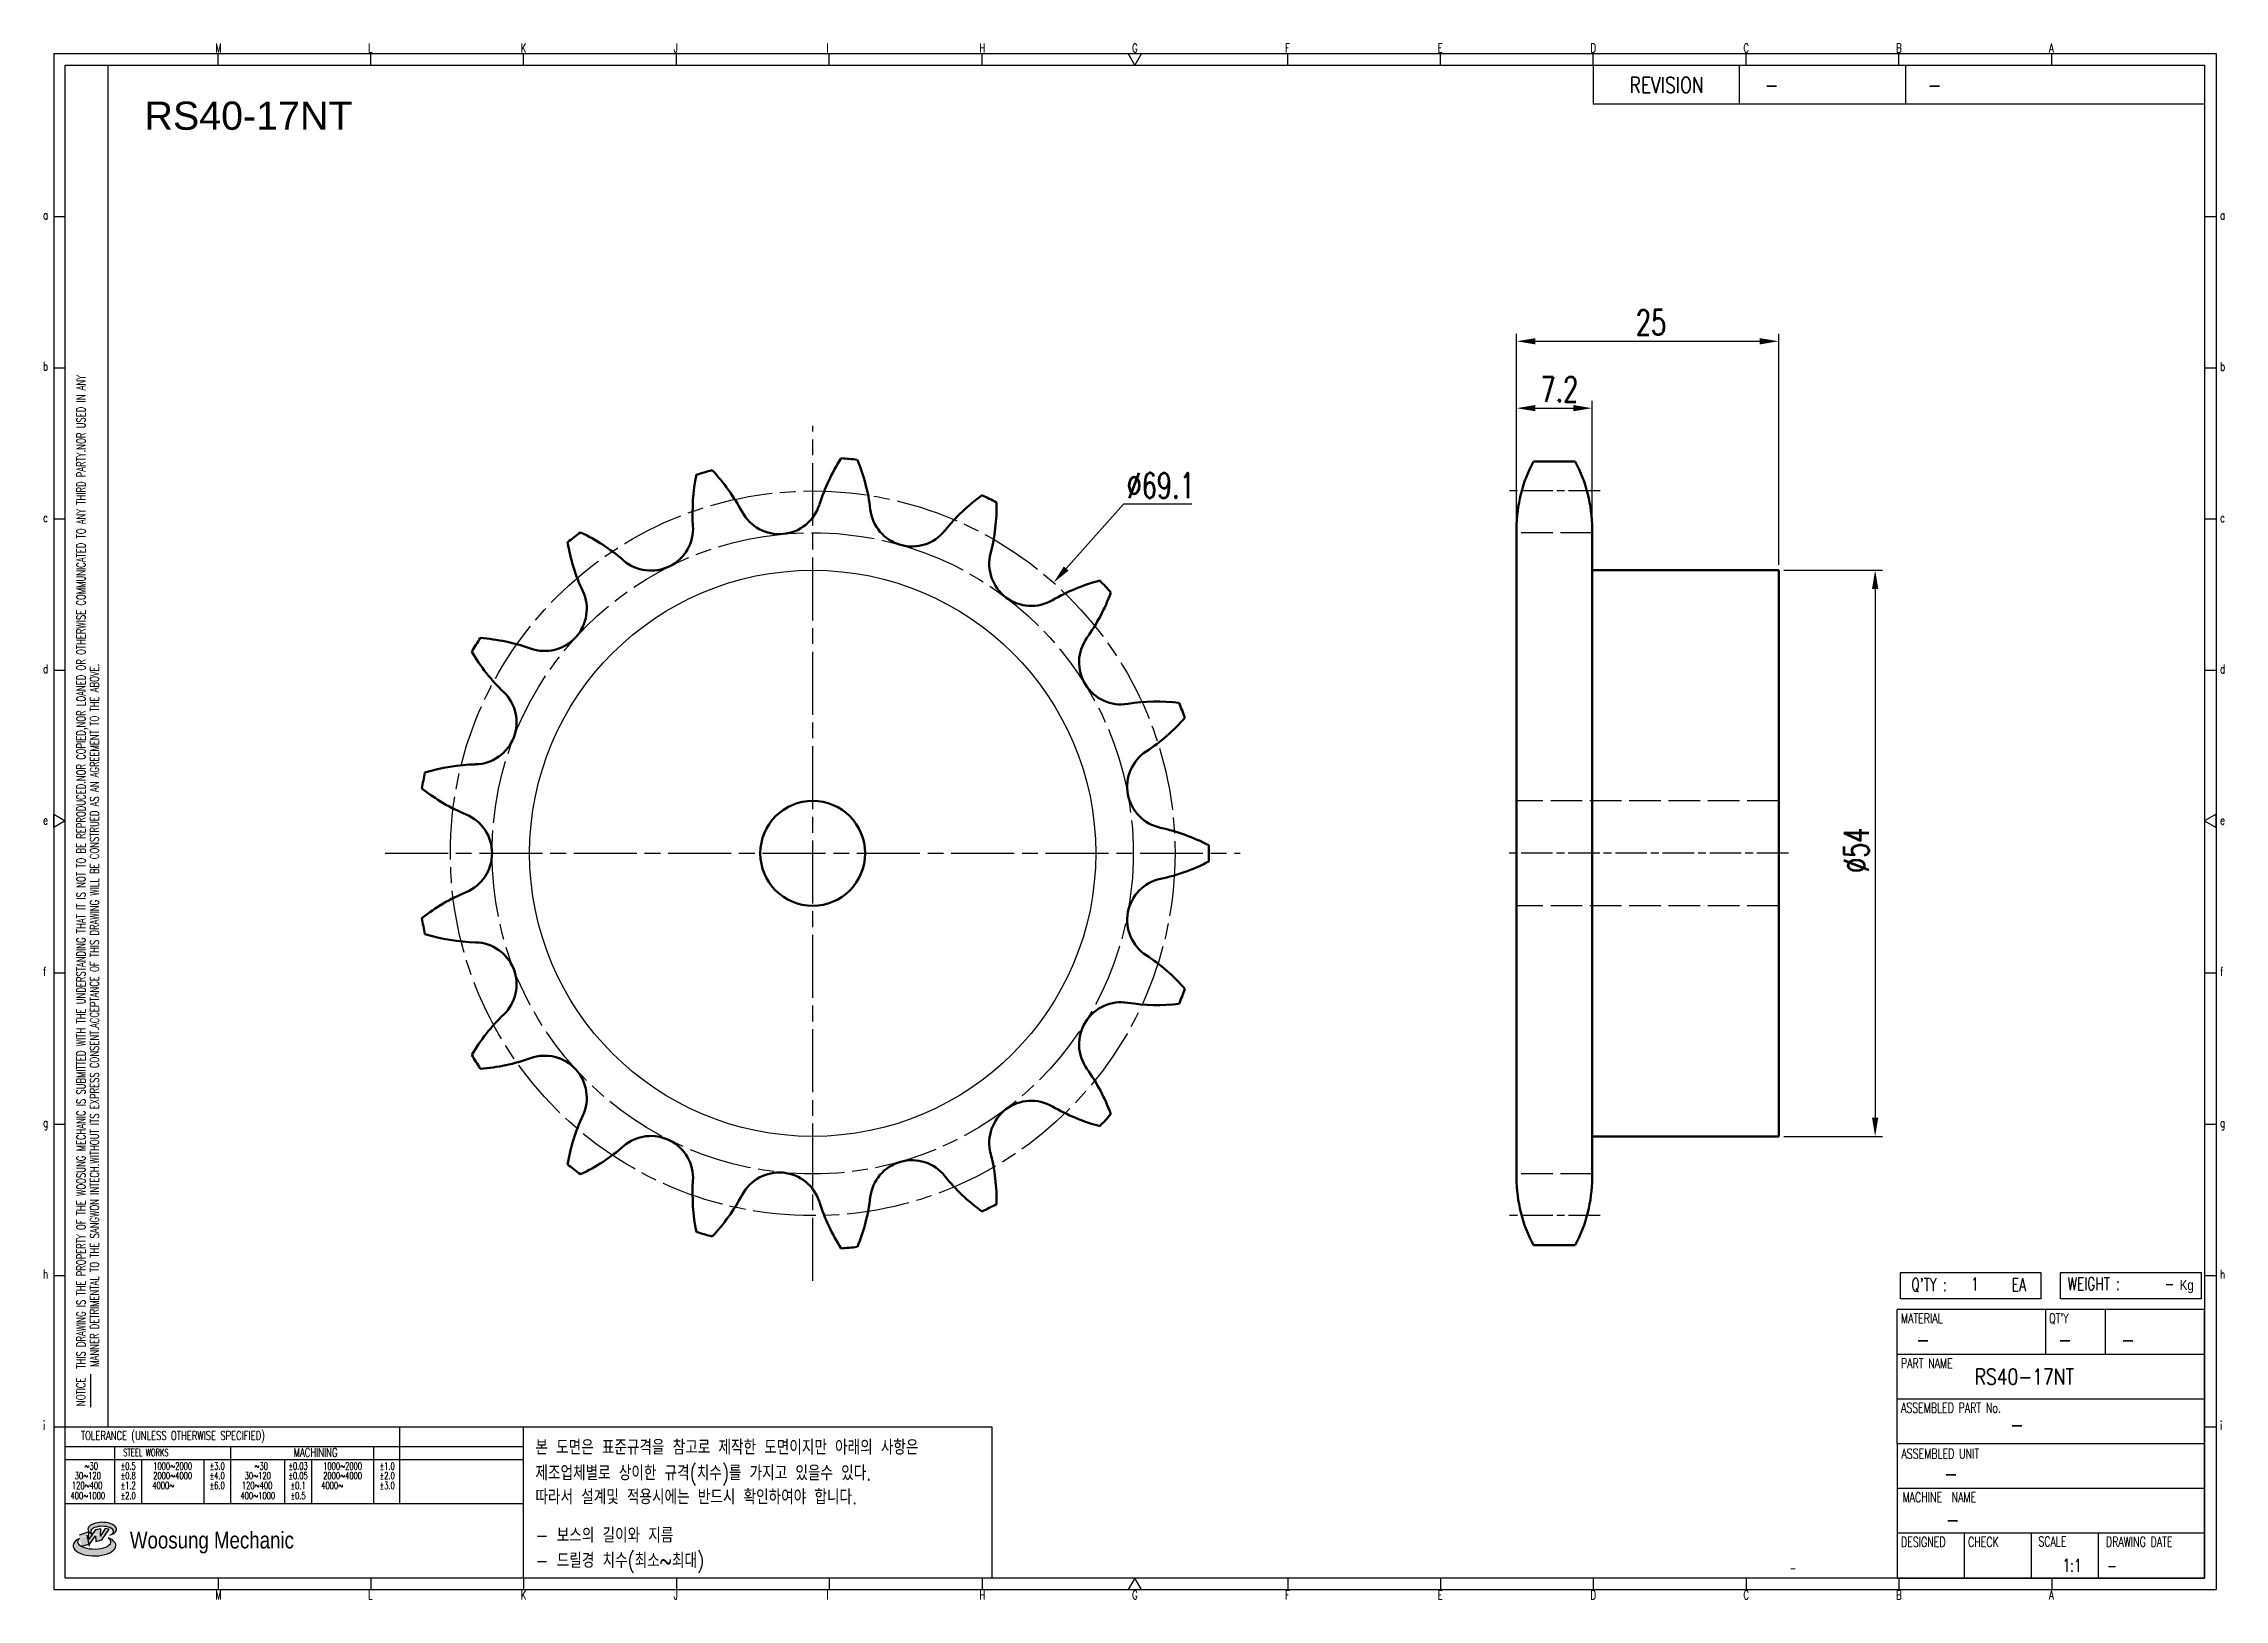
# Model space of a CAD drawing. Header units: millimetres. Extents: x -22171 to -21963, y 1083 to 1232.
import ezdxf
from ezdxf.enums import TextEntityAlignment as Align

# ---------------------------------------------------------------- set-up
doc = ezdxf.new("R2010")
doc.units = ezdxf.units.MM
for name, pattern in [('AM_ISO02W050', [7.5, 6, -1.5]), ('AM_ISO02W050x2', [3.75, 3, -0.75]), ('AM_ISO08W050', [18, 12, -1.5, 3, -1.5]), ('AM_ISO08W050x2', [9, 6, -0.75, 1.5, -0.75])]:
    doc.linetypes.add(name, pattern=pattern)
for name, color, linetype, lineweight in [('AM_0N', 7, 'Continuous', 50), ('AM_3N', 6, 'AM_ISO02W050', 25), ('AM_7', 4, 'AM_ISO08W050', 25), ('AM_7N', 4, 'AM_ISO08W050', 25)]:
    doc.layers.add(name, color=color, linetype=linetype, lineweight=lineweight)
for name, color, linetype in [('S-DIM', 7, 'Continuous'), ('TITLE', 7, 'Continuous'), ('도면레이아웃', 7, 'Continuous')]:
    doc.layers.add(name, color=color, linetype=linetype)
doc.styles.add('HAN', font='ROMANS.shx', dxfattribs={"width": 0.7, "bigfont": 'whgtxt.shx'})
doc.styles.add('HKD_ST2', font='romans.shx', dxfattribs={"width": 0.7, "height": 4, "bigfont": '@extfont2.shx'})
doc.styles.add('HSG', font='SIMPLEX.shx', dxfattribs={"width": 0.7, "bigfont": 'HSG.shx'})
doc.styles.add('ROMANS', font='romans.shx', dxfattribs={"width": 0.7, "bigfont": 'whgtxt.shx'})
doc.styles.add('SLDTEXTSTYLE4', font='arial.ttf', dxfattribs={"width": 0.8})
doc.styles.get("Standard").update_dxf_attribs({"font": 'arial.ttf'})
doc.dimstyles.new('APP3', dxfattribs={"dimtxt": 2.4, "dimasz": 1.8, "dimexe": 0.7, "dimexo": 0.5, "dimgap": 0.6, "dimtad": 1, "dimtoh": 1, "dimdec": 1, "dimrnd": 0.01, "dimzin": 9, "dimdsep": 46, "dimtxsty": 'HSG', "dimcen": 0, "dimclrd": 1, "dimclre": 1, "dimclrt": 256, "dimazin": 2, "dimtp": 1, "dimtm": 1, "dimtfac": 0.5, "dimtdec": 1, "dimtofl": 0, "dimtmove": 0, "dimatfit": 3, "dimfxl": 0, "dimtvp": 1, "dimtolj": 2, "dimlwd": -1, "dimlwe": -1, "dimarcsym": 0})
doc.dimstyles.new('APP3$0', dxfattribs={"dimtxt": 2.4, "dimasz": 1.8, "dimexe": 0.7, "dimexo": 0.5, "dimgap": 0.6, "dimtad": 1, "dimtoh": 1, "dimdec": 1, "dimrnd": 0.01, "dimzin": 9, "dimdsep": 46, "dimtxsty": 'HSG', "dimcen": 0, "dimclrd": 1, "dimclre": 1, "dimclrt": 256, "dimazin": 2, "dimtp": 1, "dimtm": 1, "dimtfac": 0.5, "dimtdec": 1, "dimtofl": 0, "dimtmove": 0, "dimatfit": 3, "dimfxl": 0, "dimtvp": 1, "dimtolj": 2, "dimlwd": -1, "dimlwe": -1, "dimarcsym": 0})

# ---------------------------------------------------------------- blocks, each defined once
blk = doc.blocks.new('SUYWSHJH')
at = {"layer": '도면레이아웃'}
h = blk.add_hatch(color=10, dxfattribs=at)
h.paths.add_polyline_path([(1.544, 35.177), (1.554, 34.966), (1.779, 35.034), (2.054, 35.422), (1.908, 35.446), (1.728, 35.167), (1.741, 35.439), (1.547, 35.405), (1.292, 35.041), (1.295, 35.33), (0.943, 35.208), (1.03, 34.8), (1.336, 34.885)])
edge = h.paths.add_edge_path()
edge.add_ellipse((1.795, 35.421), major_axis=(-0.53, 0), ratio=0.487785, start_angle=122.36065, end_angle=403.39574)
edge.add_line((1.411, 35.244), (1.419, 35.261))
edge.add_ellipse((1.798, 35.344), major_axis=(-0.423, 0), ratio=0.444396, start_angle=131.58977, end_angle=386.19408, ccw=False)
edge = h.paths.add_edge_path()
edge.add_ellipse((1.512, 34.815), major_axis=(-0.793, 0), ratio=0.480113, start_angle=314.67633, end_angle=590.85213)
edge.add_ellipse((1.501, 34.958), major_axis=(-0.62, 0), ratio=0.43311, start_angle=331.7024, end_angle=574.42495, ccw=False)
for p, q in [((0, 90.118), (80.15, 90.118)), ((0, 90.118), (0, 33.191)), ((6.089, 89.693), (6.089, 90.118)), ((11.753, 89.693), (11.753, 90.118)), ((17.418, 89.693), (17.418, 90.118)), ((23.082, 89.693), (23.082, 90.118)), ((28.746, 89.693), (28.746, 90.118)), ((34.411, 89.693), (34.411, 90.118)), ((45.739, 89.693), (45.739, 90.118)), ((51.404, 89.693), (51.404, 90.118)), ((57.068, 89.693), (57.068, 90.118)), ((62.732, 89.693), (62.732, 90.118)), ((68.397, 89.693), (68.397, 90.118)), ((74.061, 89.693), (74.061, 90.118)), ((80.15, 90.118), (80.15, 33.191)), ((0, 84.085), (0.425, 84.085)), ((79.725, 84.085), (80.15, 84.085)), ((0, 78.478), (0.425, 78.478)), ((79.725, 78.478), (80.15, 78.478)), ((0, 72.87), (0.425, 72.87)), ((79.725, 72.87), (80.15, 72.87)), ((0, 67.262), (0.425, 67.262)), ((79.725, 67.262), (80.15, 67.262)), ((0, 56.047), (0.425, 56.047)), ((79.725, 56.047), (80.15, 56.047)), ((0, 50.439), (0.425, 50.439)), ((79.725, 50.439), (80.15, 50.439)), ((0, 44.832), (0.425, 44.832)), ((79.725, 44.832), (80.15, 44.832)), ((1.377, 39.947), (1.377, 41.174)), ((0, 39.224), (0.425, 39.224)), ((79.725, 39.224), (80.15, 39.224)), ((0, 33.191), (80.15, 33.191)), ((6.089, 33.616), (6.089, 33.191)), ((11.753, 33.616), (11.753, 33.191)), ((17.418, 33.616), (17.418, 33.191)), ((23.082, 33.616), (23.082, 33.191)), ((28.746, 33.616), (28.746, 33.191)), ((34.411, 33.616), (34.411, 33.191)), ((45.739, 33.616), (45.739, 33.191)), ((51.404, 33.616), (51.404, 33.191)), ((57.068, 33.616), (57.068, 33.191)), ((62.732, 33.616), (62.732, 33.191)), ((68.397, 33.616), (68.397, 33.191)), ((74.061, 33.616), (74.061, 33.191))]:
    blk.add_line(p, q)
at = {"color": 2}
for p, q in [((2.017, 39.224), (2.017, 89.693)), ((0.425, 39.224), (17.418, 39.224)), ((12.816, 39.224), (12.816, 36.382)), ((17.418, 33.616), (17.418, 39.224)), ((0.425, 38.487), (17.418, 38.487)), ((0.425, 38.012), (17.418, 38.012)), ((2.257, 38.487), (2.257, 36.382)), ((3.257, 38.012), (3.257, 36.382)), ((5.557, 38.012), (5.557, 36.382)), ((6.557, 38.5), (6.557, 36.382)), ((8.557, 38.012), (8.557, 36.382)), ((9.557, 38.026), (9.557, 36.382)), ((11.857, 38.487), (11.857, 36.382)), ((0.425, 36.382), (17.418, 36.382))]:
    blk.add_line(p, q, dxfattribs=at)
at = {"color": 6, "ltscale": 0.5}
for p, q in [((57.068, 89.693), (57.068, 88.246)), ((62.47, 89.693), (62.47, 88.246)), ((68.635, 89.693), (68.635, 88.246)), ((79.725, 88.246), (57.068, 88.246)), ((68.336, 38.59), (68.336, 43.563)), ((79.725, 43.563), (68.336, 43.563)), ((73.827, 43.563), (73.827, 41.905)), ((76.037, 43.563), (76.037, 41.905)), ((79.725, 38.59), (79.725, 43.563)), ((79.725, 41.905), (68.336, 41.905)), ((79.725, 40.248), (68.336, 40.248)), ((68.336, 38.59), (68.336, 33.616)), ((79.725, 38.59), (68.336, 38.59)), ((79.725, 33.616), (79.725, 38.59)), ((79.725, 36.932), (68.336, 36.932)), ((79.725, 35.274), (68.336, 35.274)), ((70.822, 33.616), (70.822, 35.274)), ((73.309, 33.616), (73.309, 35.274)), ((75.796, 33.616), (75.796, 35.274)), ((68.336, 33.616), (79.725, 33.616))]:
    blk.add_line(p, q, dxfattribs=at)
for points in [[(40.075, 89.693), (39.83, 90.118), (40.32, 90.118)], [(0.425, 89.693), (79.725, 89.693), (79.725, 33.616), (0.425, 33.616)], [(0.425, 61.679), (0, 61.433), (0, 61.924)], [(79.725, 61.679), (80.15, 61.433), (80.15, 61.924)], [(40.075, 33.616), (39.83, 33.191), (40.32, 33.191)]]:
    blk.add_lwpolyline(points, close=True)
at = {"layer": 'TITLE', "color": 20}
for p, q in [((68.449, 43.961), (68.449, 44.936)), ((68.449, 44.936), (73.654, 44.936)), ((73.654, 44.936), (73.654, 43.961)), ((74.39, 43.961), (74.39, 44.936)), ((74.39, 44.936), (79.595, 44.936)), ((79.595, 44.936), (79.595, 43.961)), ((73.654, 43.961), (68.449, 43.961)), ((79.595, 43.961), (74.39, 43.961))]:
    blk.add_line(p, q, dxfattribs=at)
at = {"layer": '도면레이아웃'}
for p, q in [((1.295, 35.33), (0.943, 35.208)), ((1.03, 34.8), (1.336, 34.885)), ((1.224, 35.208), (1.311, 34.8)), ((1.224, 35.208), (1.224, 35.208)), ((1.547, 35.405), (1.292, 35.041)), ((1.292, 35.041), (1.295, 35.33)), ((1.336, 34.885), (1.544, 35.177)), ((1.419, 35.261), (1.411, 35.244)), ((1.544, 35.177), (1.554, 34.966)), ((1.741, 35.439), (1.547, 35.405)), ((1.554, 34.966), (1.779, 35.034)), ((1.908, 35.446), (1.728, 35.167)), ((1.728, 35.167), (1.741, 35.439)), ((1.779, 35.034), (2.054, 35.422)), ((2.054, 35.422), (1.908, 35.446))]:
    blk.add_line(p, q, dxfattribs=at)
for centre, major_axis, ratio, start_param, end_param in [((1.795, 35.421), (-0.53, 0), 0.487785, 2.135596, 7.040584), ((1.512, 34.815), (-0.793, 0), 0.480113, 5.492138, 10.312315), ((1.501, 34.958), (-0.62, 0), 0.43311, 5.789299, 10.025607), ((1.798, 35.344), (-0.423, 0), 0.444396, 2.296675, 6.740358)]:
    blk.add_ellipse(centre, major_axis=major_axis, ratio=ratio, start_param=start_param, end_param=end_param, dxfattribs=at)
at = {"color": 4, "style": 'HKD_ST2', "width": 0.7}
for s, p in [('M', (5.988, 90.164)), ('L', (11.652, 90.164)), ('K', (17.316, 90.164)), ('J', (22.981, 90.164)), ('I', (28.645, 90.164)), ('H', (34.309, 90.164)), ('G', (39.974, 90.164)), ('F', (45.638, 90.164)), ('E', (51.302, 90.164)), ('D', (56.967, 90.164)), ('C', (62.631, 90.164)), ('B', (68.295, 90.164)), ('A', (73.96, 90.164)), ('a', (-0.395, 83.976)), ('a', (80.305, 83.97)), ('b', (-0.395, 78.368)), ('b', (80.305, 78.362)), ('c', (-0.395, 72.76)), ('c', (80.305, 72.754)), ('d', (-0.395, 67.153)), ('d', (80.305, 67.147)), ('e', (-0.395, 61.545)), ('e', (80.305, 61.539)), ('f', (-0.395, 55.937)), ('f', (80.305, 55.931)), ('g', (-0.395, 50.33)), ('g', (80.305, 50.324)), ('h', (-0.395, 44.722)), ('h', (80.305, 44.716)), ('i', (-0.395, 39.114)), ('i', (80.305, 39.108)), ('M', (5.988, 32.824)), ('L', (11.652, 32.824)), ('K', (17.316, 32.824)), ('J', (22.981, 32.824)), ('I', (28.645, 32.824)), ('H', (34.309, 32.824)), ('G', (39.974, 32.824)), ('F', (45.638, 32.824)), ('E', (51.302, 32.824)), ('D', (56.967, 32.824)), ('C', (62.631, 32.824)), ('B', (68.295, 32.824)), ('A', (73.96, 32.824))]:
    blk.add_text(s, height=0.326, dxfattribs=at).set_placement(p)
for s, height, style, width, p in [('REVISION', 0.5806, 'HAN', 0.8, (58.415, 88.664)), ('-', 0.581, 'HAN', 0.8, (63.426, 88.664)), ('-', 0.581, 'HAN', 0.8, (69.468, 88.664)), ("Q'TY : ", 0.4746, 'HKD_ST2', 0.7, (68.857, 44.253)), ('1', 0.475, 'HKD_ST2', 0.7, (71.071, 44.275)), ('EA', 0.4746, 'HKD_ST2', 0.7, (72.578, 44.253)), ('WEIGHT : ', 0.4746, 'HKD_ST2', 0.7, (74.65, 44.286)), ('-', 0.581, 'HAN', 0.8, (69.029, 42.157)), ('-', 0.581, 'HAN', 0.8, (74.289, 42.157)), ('-', 0.581, 'HAN', 0.8, (76.623, 42.157)), ('-', 0.581, 'HAN', 0.8, (72.515, 39.013)), ('-', 0.581, 'HAN', 0.8, (70.067, 37.189)), ('-', 0.581, 'HAN', 0.8, (70.126, 35.48)), ('1:1', 0.4746, 'HKD_ST2', 0.7, (74.458, 33.848)), ('-', 0.475, 'HKD_ST2', 0.7, (76.112, 33.837))]:
    blk.add_text(s, height=height, dxfattribs=dict(style=style, width=width)).set_placement(p)
at = {"color": 6, "style": 'HKD_ST2', "width": 0.7}
for s, p in [(' THIS DRAWING IS THE PROPERTY OF THE WOOSUNG MECHANIC IS SUBMITTED WITH THE UNDERSTANDING THAT IT IS NOT TO BE REPRODUCED.NOR COPIED,NOR LOANED OR OTHERWISE COMMUNICATED TO ANY THIRD PARTY.NOR USED IN ANY', (1.173, 41.217)), ('MANNER DETRIMENTAL TO THE SANGWON INTECH.WITHOUT ITS EXPRESS CONSENT.ACCEPTANCE OF THIS DRAWING WILL BE CONSTRUED AS AN AGREEMENT TO THE ABOVE.', (1.672, 41.447))]:
    blk.add_text(s, height=0.326266, rotation=90, dxfattribs=at).set_placement(p)
at = {"style": 'HKD_ST2', "width": 0.7}
blk.add_text('-', height=0.475, dxfattribs=at).set_placement((78.613, 44.286), align=Align.RIGHT)
at = {"color": 4, "style": 'HKD_ST2', "width": 0.7}
for s, height, p in [('MATERIAL', 0.3651, (68.474, 43.425)), ("QT'Y", 0.3651, (73.965, 43.425)), ('PART NAME', 0.3651, (68.474, 41.756)), ('ASSEMBLED PART No.', 0.36511, (68.474, 40.109)), ('ASSEMBLED UNIT', 0.36511, (68.49, 38.408)), ('MACHINE  NAME', 0.36511, (68.532, 36.794)), ('DESIGNED', 0.3651, (68.474, 35.136)), ('CHECK', 0.3651, (70.961, 35.136)), ('SCALE', 0.3651, (73.566, 35.153)), ('DRAWING DATE', 0.36511, (76.071, 35.141))]:
    blk.add_text(s, height=height, dxfattribs=at).set_placement(p, align=Align.TOP_LEFT)
at = {"style": 'HKD_ST2', "width": 0.7}
blk.add_text('NOTICE', height=0.3263, rotation=90, dxfattribs=at).set_placement((1.163, 39.988))
for s, height, style, width, p in [('TOLERANCE (UNLESS OTHERWISE SPECIFIED)', 0.32627, 'HKD_ST2', 0.7, (4.417, 38.896)), ('-', 0.326, 'ROMANS', 0.65, (64.469, 33.975))]:
    blk.add_text(s, height=height, dxfattribs=dict(style=style, width=width)).set_placement(p, align=Align.MIDDLE_CENTER)
at = {"color": 4, "style": 'HKD_ST2', "width": 0.7}
for s, height, p in [('STEEL WORKS', 0.26101, (3.416, 38.268)), ('MACHINING', 0.3263, (9.707, 38.27)), ('%%P0.5', 0.261, (2.757, 37.762)), ('%%P0.8', 0.261, (2.757, 37.411)), ('%%P3.0', 0.261, (6.057, 37.762)), ('%%P4.0', 0.261, (6.057, 37.411)), ('%%P0.03', 0.261, (9.057, 37.762)), ('%%P0.05', 0.261, (9.057, 37.411)), ('%%P1.0', 0.261, (12.357, 37.762)), ('%%P2.0', 0.261, (12.357, 37.411)), ('%%P1.2', 0.261, (2.757, 37.045)), ('%%P2.0', 0.261, (2.757, 36.67)), ('%%P6.0', 0.261, (6.057, 37.045)), ('%%P0.1', 0.261, (9.057, 37.045)), ('%%P0.5', 0.261, (9.057, 36.67)), ('%%P3.0', 0.261, (12.357, 37.045))]:
    blk.add_text(s, height=height, dxfattribs=at).set_placement(p, align=Align.MIDDLE)
for s, height, p in [('30%%126120', 0.261, (1.263, 37.411)), ('%%12630', 0.261, (1.389, 37.762)), ('2000%%1264000', 0.26101, (4.407, 37.411)), ('1000%%1262000', 0.26101, (4.407, 37.762)), ('30%%126120', 0.261, (7.563, 37.411)), ('%%12630', 0.261, (7.689, 37.762)), ('2000%%1264000', 0.26101, (10.707, 37.411)), ('1000%%1262000', 0.26101, (10.707, 37.762)), ('400%%1261000', 0.26101, (1.263, 36.67)), ('120%%126400', 0.26101, (1.237, 37.045)), ('4000%%126', 0.261, (4.061, 37.045)), ('400%%1261000', 0.26101, (7.563, 36.67)), ('120%%126400', 0.26101, (7.537, 37.045)), ('4000%%126', 0.261, (10.321, 37.045))]:
    blk.add_text(s, height=height, dxfattribs=at).set_placement(p, align=Align.MIDDLE_CENTER)
at = {"color": 1, "style": 'SLDTEXTSTYLE4', "width": 0.8}
blk.add_text('Woosung Mechanic', height=0.61957, dxfattribs=at).set_placement((2.822, 34.711))
at = {"layer": 'TITLE', "width": 0.8}
blk.add_text('Kg', height=0.3789, dxfattribs=at).set_placement((78.807, 44.286))
blk = doc.blocks.new('*D110')
at = {"layer": 'Defpoints', "color": 0, "transparency": 16777216}
for p in [(-22074.82, 1180.25), (-22120.77, 1128.61)]:
    blk.add_point(p, dxfattribs=at)
at = {"layer": 'S-DIM', "color": 1, "transparency": 16777216}
for p, q in [((-22068.17, 1187.72), (-22073.63, 1181.59)), ((-22061.65, 1187.72), (-22068.17, 1187.72))]:
    blk.add_line(p, q, dxfattribs=at)
blk.add_solid([(-22073.85, 1181.79), (-22073.4, 1181.39), (-22074.82, 1180.25)], dxfattribs=at)
at = {"layer": 'S-DIM', "transparency": 16777216, "insert": (-22064.61, 1189.52), "char_height": 2.4, "attachment_point": 5, "style": 'HSG'}
blk.add_mtext('\\A2;∅69.1', dxfattribs=at)
blk = doc.blocks.new('*D111')
at = {"layer": 'Defpoints', "color": 0, "transparency": 16777216}
for p in [(-22023.46, 1196.89), (-22030.66, 1185.39), (-22023.46, 1185.01)]:
    blk.add_point(p, dxfattribs=at)
at = {"layer": 'S-DIM', "color": 1, "transparency": 16777216}
for p, q in [((-22030.66, 1185.89), (-22030.66, 1197.59)), ((-22028.86, 1196.89), (-22025.26, 1196.89)), ((-22023.46, 1185.51), (-22023.46, 1197.59))]:
    blk.add_line(p, q, dxfattribs=at)
for points in [[(-22028.86, 1197.19), (-22028.86, 1196.59), (-22030.66, 1196.89)], [(-22025.26, 1197.19), (-22025.26, 1196.59), (-22023.46, 1196.89)]]:
    blk.add_solid(points, dxfattribs=at)
at = {"layer": 'S-DIM', "transparency": 16777216, "insert": (-22026.58, 1198.69), "char_height": 2.4, "attachment_point": 5, "style": 'HSG'}
blk.add_mtext('\\A2;7.2', dxfattribs=at)
blk = doc.blocks.new('*D112')
at = {"layer": 'Defpoints', "color": 0, "transparency": 16777216}
for p in [(-22005.66, 1203.27), (-22030.66, 1185.01), (-22005.66, 1181.45)]:
    blk.add_point(p, dxfattribs=at)
at = {"layer": 'S-DIM', "color": 1, "transparency": 16777216}
for p, q in [((-22030.66, 1185.51), (-22030.66, 1203.97)), ((-22028.86, 1203.27), (-22007.46, 1203.27)), ((-22005.66, 1181.95), (-22005.66, 1203.97))]:
    blk.add_line(p, q, dxfattribs=at)
for points in [[(-22028.86, 1203.57), (-22028.86, 1202.97), (-22030.66, 1203.27)], [(-22007.46, 1203.57), (-22007.46, 1202.97), (-22005.66, 1203.27)]]:
    blk.add_solid(points, dxfattribs=at)
at = {"layer": 'S-DIM', "transparency": 16777216, "insert": (-22017.84, 1205.07), "char_height": 2.4, "attachment_point": 5, "style": 'HSG'}
blk.add_mtext('\\A2;25', dxfattribs=at)
blk = doc.blocks.new('*D113')
at = {"layer": 'Defpoints', "color": 0, "transparency": 16777216}
for p in [(-22005.66, 1181.45), (-22005.66, 1127.41), (-21996.46, 1127.41)]:
    blk.add_point(p, dxfattribs=at)
at = {"layer": 'S-DIM', "color": 1, "transparency": 16777216}
for p, q in [((-22005.16, 1181.45), (-21995.76, 1181.45)), ((-21996.46, 1179.65), (-21996.46, 1129.21)), ((-22005.16, 1127.41), (-21995.76, 1127.41))]:
    blk.add_line(p, q, dxfattribs=at)
for points in [[(-21996.76, 1179.65), (-21996.16, 1179.65), (-21996.46, 1181.45)], [(-21996.76, 1129.21), (-21996.16, 1129.21), (-21996.46, 1127.41)]]:
    blk.add_solid(points, dxfattribs=at)
at = {"layer": 'S-DIM', "transparency": 16777216, "insert": (-21998.26, 1154.72), "char_height": 2.4, "attachment_point": 5, "rotation": 90, "style": 'HSG'}
blk.add_mtext('\\A2;%%c54', dxfattribs=at)

msp = doc.modelspace()

# ---------------------------------------------------------------- linework, layer by layer
at = {"color": 4}
msp.add_lwpolyline([(-22125.37, 1099.74), (-22080.7, 1099.74), (-22080.7, 1085.31), (-22125.37, 1085.31)], close=True, dxfattribs=at)
msp.add_circle((-22097.8, 1154.43), 27)
at = {"layer": 'AM_0N'}
for p, q in [((-22029.05, 1191.79), (-22025.08, 1191.79)), ((-22030.66, 1185.39), (-22030.66, 1123.47)), ((-22023.46, 1185.39), (-22023.46, 1123.47)), ((-22023.46, 1181.45), (-22005.66, 1181.45)), ((-22005.66, 1181.45), (-22005.66, 1127.41)), ((-22023.46, 1127.41), (-22005.66, 1127.41)), ((-22029.05, 1117.07), (-22025.08, 1117.07))]:
    msp.add_line(p, q, dxfattribs=at)
msp.add_circle((-22097.8, 1154.43), 5, dxfattribs=at)
for centre, radius, start, end in [((-22079.85, 1182.28), 18.13, 147.1385, 162.6471), ((-22097.8, 1154.43), 37.78, 83.5331, 85.8786), ((-22110.31, 1185.1), 18.13, 6.7647, 22.2733), ((-22091.13, 1186.88), 18.13, 168.3149, 183.8235), ((-22097.8, 1154.43), 37.78, 104.7096, 107.0551), ((-22120.55, 1178.5), 18.13, 27.9412, 43.4498), ((-22017.16, 1185.39), 13.5, 151.7009, 180), ((-22036.96, 1185.39), 13.5, 0, 28.2991), ((-22071.01, 1173.91), 18.13, 125.962, 141.4706), ((-22097.8, 1154.43), 37.78, 62.3567, 64.7021), ((-22098.39, 1187.55), 18.13, 345.5882, 1.0968), ((-22113.22, 1185.4), 4.01, 229.1176, 3.8235), ((-22100.99, 1188.88), 4.01, 207.9412, 342.6471), ((-22088.33, 1187.71), 4.01, 186.7647, 321.4706), ((-22097.8, 1154.43), 37.78, 125.8861, 128.2316), ((-22103.3, 1187.09), 18.13, 189.4914, 205), ((-22127.71, 1168.66), 18.13, 49.1176, 64.6262), ((-22076.95, 1182.04), 4.01, 165.5882, 300.2941), ((-22123.36, 1177.74), 4.01, 250.2941, 25), ((-22065.78, 1162.92), 18.13, 104.7855, 120.2941), ((-22097.8, 1154.43), 37.78, 41.1802, 43.5257), ((-22086.39, 1185.53), 18.13, 324.4118, 339.9204), ((-22097.8, 1154.43), 37.78, 147.0626, 149.408), ((-22114.73, 1182.9), 18.13, 210.6679, 226.1765), ((-22130.83, 1156.89), 18.13, 70.2941, 85.8027), ((-22068.38, 1172.64), 4.01, 144.4118, 279.1176), ((-22130.06, 1166.93), 4.01, 271.4706, 46.1765), ((-22064.87, 1150.78), 18.13, 83.6091, 99.1176), ((-22075.92, 1179.31), 18.13, 303.2353, 318.7439), ((-22097.8, 1154.43), 37.78, 20.0037, 22.3492), ((-22129.49, 1144.79), 18.13, 91.4706, 106.9792), ((-22063.79, 1160.79), 4.01, 123.2353, 257.9412), ((-22097.8, 1154.43), 37.78, 168.239, 170.5845), ((-22123.87, 1174.86), 18.13, 231.8444, 247.3529), ((-22132.39, 1154.43), 4.01, 292.6471, 67.3529), ((-22068.41, 1139.13), 18.13, 62.4326, 77.9412), ((-22097.8, 1154.43), 37.78, 358.8273, 1.1727), ((-22068.41, 1169.72), 18.13, 282.0588, 297.5674), ((-22123.87, 1134), 18.13, 112.6471, 128.1556), ((-22063.79, 1148.07), 4.01, 102.0588, 236.7647), ((-22097.8, 1154.43), 37.78, 189.4155, 191.761), ((-22129.49, 1164.06), 18.13, 253.0208, 268.5294), ((-22130.06, 1141.93), 4.01, 313.8235, 88.5294), ((-22075.92, 1129.55), 18.13, 41.2561, 56.7647), ((-22068.38, 1136.22), 4.01, 80.8824, 215.5882), ((-22064.87, 1158.08), 18.13, 260.8824, 276.3909), ((-22097.8, 1154.43), 37.78, 337.6508, 339.9963), ((-22114.73, 1125.96), 18.13, 133.8235, 149.3321), ((-22097.8, 1154.43), 37.78, 210.592, 212.9374), ((-22130.83, 1151.96), 18.13, 274.1973, 289.7059), ((-22123.36, 1131.12), 4.01, 335, 109.7059), ((-22086.39, 1123.33), 18.13, 20.0796, 35.5882), ((-22076.95, 1126.82), 4.01, 59.7059, 194.4118), ((-22065.78, 1145.94), 18.13, 239.7059, 255.2145), ((-22097.8, 1154.43), 37.78, 316.4743, 318.8198), ((-22103.3, 1121.76), 18.13, 155, 170.5086), ((-22113.22, 1123.46), 4.01, 356.1765, 130.8824), ((-22127.71, 1140.2), 18.13, 295.3738, 310.8824), ((-22098.39, 1121.31), 18.13, 358.9032, 14.4118), ((-22097.8, 1154.43), 37.78, 231.7684, 234.1139), ((-22100.99, 1119.98), 4.01, 17.3529, 152.0588), ((-22088.33, 1121.15), 4.01, 38.5294, 173.2353), ((-22071.01, 1134.94), 18.13, 218.5294, 234.038), ((-22017.16, 1123.47), 13.5, 180, 208.2991), ((-22036.96, 1123.47), 13.5, 331.7009, 0), ((-22091.13, 1121.98), 18.13, 176.1765, 191.6851), ((-22120.55, 1130.35), 18.13, 316.5502, 332.0588), ((-22079.85, 1126.58), 18.13, 197.3529, 212.8615), ((-22110.31, 1123.76), 18.13, 337.7267, 353.2353), ((-22097.8, 1154.43), 37.78, 295.2979, 297.6433), ((-22097.8, 1154.43), 37.78, 252.9449, 255.2904), ((-22097.8, 1154.43), 37.78, 274.1214, 276.4669)]:
    msp.add_arc(centre, radius, start, end, dxfattribs=at)
at = {"layer": 'AM_3N', "linetype": 'AM_ISO02W050x2'}
for p, q in [((-22023.46, 1185.01), (-22030.66, 1185.01)), ((-22023.46, 1123.85), (-22030.66, 1123.85))]:
    msp.add_line(p, q, dxfattribs=at)
at = {"layer": 'AM_3N', "color": 2, "linetype": 'AM_ISO02W050x2'}
for p, q in [((-22005.66, 1159.43), (-22030.66, 1159.43)), ((-22005.66, 1149.43), (-22030.66, 1149.43))]:
    msp.add_line(p, q, dxfattribs=at)
at = {"layer": 'AM_7', "linetype": 'AM_ISO08W050x2'}
for radius in [34.56, 30.58]:
    msp.add_circle((-22097.8, 1154.43), radius, dxfattribs=at)
at = {"layer": 'AM_7N', "linetype": 'AM_ISO08W050x2'}
for p, q in [((-22097.8, 1113.65), (-22097.8, 1195.21)), ((-22138.58, 1154.43), (-22057.02, 1154.43))]:
    msp.add_line(p, q, dxfattribs=at)
at = {"layer": 'AM_7N', "linetype": 'AM_ISO08W050x2', "ltscale": 0.5}
for p, q in [((-22022.7, 1188.99), (-22031.43, 1188.99)), ((-22004.73, 1154.43), (-22031.43, 1154.43)), ((-22022.7, 1119.87), (-22031.43, 1119.87))]:
    msp.add_line(p, q, dxfattribs=at)

# ---------------------------------------------------------------- block references
at = {"xscale": 2.573197646876753, "yscale": 2.573197646876753, "zscale": 2.573197646876753}
msp.add_blockref('SUYWSHJH', (-22170.19, 998.81), dxfattribs=at)

# ---------------------------------------------------------------- texts
at = {"color": 2}
msp.add_text('RS40-17NT', height=2.689, dxfattribs=at).set_placement((-22161.53, 1223.44))
at = {"style": 'HAN', "width": 0.8}
msp.add_text('RS40-17NT', height=1.494, dxfattribs=at).set_placement((-21986.96, 1103.76))
at = {"color": 4, "style": 'HAN', "width": 0.8}
for s, p in [('본 도면은 표준규격을 참고로 제작한 도면이지만 아래의 사항은', (-22124.25, 1097.07)), ('제조업체별로 상이한 규격(치수)를 가지고 있을수 있다.', (-22124.25, 1094.62)), ('따라서 설계및 적용시에는 반드시 확인하여야 합니다.', (-22124.25, 1092.34)), ('- 보스의 길이와 지름', (-22124.25, 1088.68)), ('- 드릴경 치수(최소~최대)', (-22124.25, 1086.27))]:
    msp.add_text(s, height=1.4136, dxfattribs=at).set_placement(p)

# ---------------------------------------------------------------- dimensions: what is measured, and where the dimension line sits
at = {"layer": 'S-DIM'}
for base, p1, p2, picture, middle in [((-22005.66, 1203.27), (-22030.66, 1185.01), (-22005.66, 1181.45), '*D112', (-22017.84, 1203.27)), ((-22023.46, 1196.89), (-22030.66, 1185.39), (-22023.46, 1185.01), '*D111', (-22026.58, 1196.89))]:
    dim = msp.add_linear_dim(base=base, p1=p1, p2=p2, dimstyle='APP3$0', dxfattribs=at)
    dim.commit()
    dim.dimension.update_dxf_attribs({"geometry": picture, "text_midpoint": middle, "dimtype": 160})
at = {"layer": 'S-DIM', "color": 3}
dim = msp.add_diameter_dim_2p(p1=(-22120.77, 1128.61), p2=(-22074.82, 1180.25), dimstyle='APP3', dxfattribs=at)
dim.commit()
dim.dimension.update_dxf_attribs({"geometry": '*D110', "text_midpoint": (-22064.61, 1187.72), "dimtype": 163})
at = {"layer": 'S-DIM'}
dim = msp.add_linear_dim(base=(-21996.46, 1127.41), p1=(-22005.66, 1181.45), p2=(-22005.66, 1127.41), angle=90, text='%%c<>', dimstyle='APP3$0', dxfattribs=at)
dim.commit()
dim.dimension.update_dxf_attribs({"geometry": '*D113', "text_midpoint": (-21996.46, 1154.72), "dimtype": 160})

doc.saveas('drawing.dxf')
